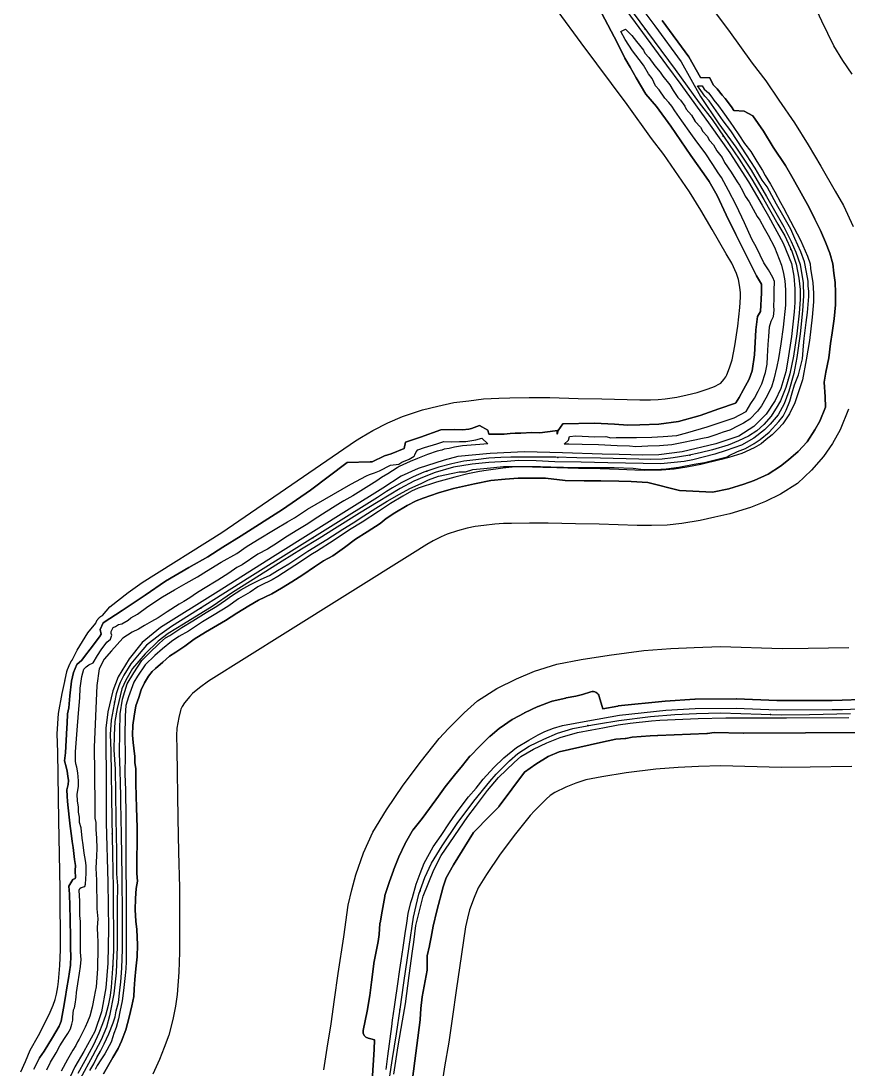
# Model space of a CAD drawing. Header units: inches. Extents: x 91426 to 118597, y 433843 to 446922.
# Drawn here: x 103388 to 104013, y 440383 to 441175 of the extents above; entities that cross this region are included whole.
import ezdxf

# ---------------------------------------------------------------- set-up
doc = ezdxf.new("R2010")
doc.units = ezdxf.units.IN
doc.header["$MEASUREMENT"] = 0
for name, color, linetype, true_color in [('As_waterkering_PWK', 7, 'Continuous', 0x8b0648), ('Beschermingszone_PWK', 7, 'Continuous', 0xde06d3), ('Kernzone_PWK', 7, 'Continuous', 0x33065f), ('Kruinlijnen_PWK', 7, 'Continuous', 0xda0676), ('Leggerbermen_PWK', 7, 'Continuous', 0xd60719), ('Referentiepunten_PWK', 7, 'Continuous', 0x7e0730)]:
    doc.layers.add(name, color=color, linetype=linetype, true_color=true_color)

msp = doc.modelspace()

# ---------------------------------------------------------------- linework, layer by layer
at = {"layer": 'As_waterkering_PWK'}
for points in [[(103850.1016, 441181.3598), (103881.8693, 441138.6001), (103900.1256, 441113.3323), (103909.9152, 441100.6323), (103918.9111, 441087.2708), (103930.2882, 441070.602), (103939.8132, 441055.5208), (103948.8091, 441040.1749), (103959.5247, 441021.654), (103964.6841, 441012.6582), (103969.9758, 441001.1488), (103973.4154, 440991.2269), (103975.3997, 440980.6435), (103976.3258, 440972.1768), (103976.3258, 440964.6362), (103975.532, 440954.3174), (103973.8122, 440938.707), (103971.2987, 440921.9059), (103968.6528, 440908.4121), (103965.6101, 440898.0934), (103961.5091, 440887.9069), (103958.3341, 440882.3506), (103956.4694, 440879.6158)], [(103956.4694, 440879.6158), (103954.3653, 440876.5298), (103948.8091, 440870.1798), (103943.6497, 440865.285), (103937.2997, 440861.3162), (103929.8913, 440857.7443), (103922.0861, 440854.5693), (103910.1798, 440850.8651), (103900.9194, 440848.7485), (103891.5266, 440846.6318), (103880.2818, 440844.912), (103872.212, 440843.986), (103863.613, 440843.7214), (103854.3526, 440843.8537), (103825.513, 440844.6474), (103807.6536, 440844.912), (103791.8095, 440845.3106)], [(103791.8095, 440845.3106), (103786.6191, 440845.4412), (103771.6702, 440845.4412), (103757.6472, 440845.3089), (103750.2389, 440845.1766), (103741.1107, 440844.6474), (103731.3211, 440843.4568), (103722.3253, 440842.3985), (103713.0648, 440840.2818), (103703.4075, 440837.9005), (103691.8981, 440834.0641), (103683.8283, 440830.6245), (103674.9648, 440826.1266), (103668.2179, 440822.1578), (103663.8015, 440819.3847)], [(103663.8015, 440819.3847), (103656.8408, 440815.014), (103560.5322, 440754.6889), (103501.3977, 440717.5149), (103492.4019, 440711.0326), (103482.3477, 440703.2274), (103476.9237, 440696.8773), (103470.4414, 440689.2044), (103465.1498, 440680.6054), (103462.6004, 440675.1425)], [(103462.6004, 440675.1425), (103461.4456, 440672.6679), (103459.5935, 440666.4502), (103457.8737, 440658.7773), (103455.6247, 440646.7387), (103454.9633, 440635.7585), (103455.3601, 440623.323), (103456.1539, 440571.5969), (103456.6831, 440545.9322), (103457.2122, 440519.6062), (103457.3445, 440472.2456), (103456.8154, 440458.8842), (103455.757, 440444.7289), (103454.831, 440438.5112), (103453.5081, 440430.9706), (103451.5237, 440423.4299), (103449.1424, 440416.9476), (103446.3643, 440409.9361), (103442.2632, 440401.2049), (103435.9132, 440389.034), (103430.4893, 440379.509)], [(103823.9805, 440643.918), (103839.2626, 440646.3795), (103863.3397, 440649.4222), (103881.7283, 440650.8774), (103898.1325, 440651.5389), (103916.2565, 440652.2003), (103962.2941, 440650.7451), (103983.3285, 440651.0097), (104014.4171, 440651.6711)], [(103665.9601, 440375.9748), (103668.2091, 440390.7915), (103671.2518, 440409.4446), (103674.03, 440428.2301), (103676.8081, 440447.9416), (103680.9091, 440475.5906), (103684.0841, 440497.6833), (103686.0685, 440506.4146), (103688.3175, 440515.0136), (103692.8154, 440527.5813), (103697.7102, 440538.5615), (103705.78, 440551.6584), (103717.1571, 440568.4595), (103729.7249, 440585.2606), (103741.7634, 440600.3419), (103746.6582, 440605.7658), (103756.8447, 440615.82), (103763.0624, 440621.5086), (103771.5291, 440626.9326), (103782.7739, 440632.3565), (103792.9604, 440636.7222), (103804.6021, 440640.294), (103819.5511, 440643.2045), (103823.9805, 440643.918)]]:
    msp.add_lwpolyline(points, dxfattribs=at)
at = {"layer": 'Beschermingszone_PWK'}
for points in [[(103887.2795, 441215.1591), (103922.2031, 441168.1517), (103940.1997, 441143.2434), (103950.4951, 441129.8872), (103960.2981, 441115.3268), (103972.0874, 441098.0542), (103982.5296, 441081.5207), (103992.016, 441065.3379), (104002.8505, 441046.6117), (104009.1743, 441035.5855), (104016.4206, 441019.8248)], [(104015.7264, 441135.046), (104008.5139, 441145.1825), (104001.9379, 441156.4004), (103992.8094, 441175.0989), (103985.6233, 441190.1365)], [(103387.5289, 440380.7317), (103390.9064, 440388.5612), (103394.5406, 440397.2141), (103400.79, 440408.1886), (103406.4133, 440418.9667), (103409.6329, 440425.8214), (103411.7695, 440431.2135), (103413.3232, 440435.4431), (103414.3991, 440439.5314), (103415.3435, 440444.9145), (103415.9776, 440449.1723), (103416.8744, 440461.1675), (103417.3423, 440472.9816), (103417.2134, 440519.1483), (103416.6914, 440545.118), (103416.1602, 440570.8777), (103415.3699, 440622.3781), (103414.9248, 440636.3243), (103415.8471, 440651.633), (103418.6855, 440666.8268), (103420.6844, 440675.7453), (103420.7773, 440676.5071), (103420.7803, 440676.5308), (103420.7863, 440676.5782), (103420.7894, 440676.6019), (103420.8134, 440676.7637), (103420.8667, 440677.0865), (103420.8959, 440677.2475), (103420.9022, 440677.2783), (103420.9148, 440677.3399), (103420.9213, 440677.3707), (103422.1514, 440683.1725), (103422.1805, 440683.3014), (103422.2421, 440683.5585), (103422.2746, 440683.6866), (103422.3196, 440683.8439), (103422.4145, 440684.157), (103422.4646, 440684.3128), (103422.5197, 440684.4668), (103422.635, 440684.7731), (103422.6951, 440684.9252), (103422.7069, 440684.9534), (103422.7305, 440685.0096), (103422.7425, 440685.0376), (103424.7269, 440689.6678), (103424.7809, 440689.7895), (103424.8923, 440690.0313), (103424.9496, 440690.1515), (103425.0243, 440690.297), (103425.1786, 440690.5856), (103425.258, 440690.7286), (103425.3422, 440690.8689), (103425.5149, 440691.1468), (103425.6036, 440691.2843), (103425.6967, 440691.4188), (103425.8873, 440691.6848), (103425.9848, 440691.8162), (103426.0865, 440691.9444), (103426.294, 440692.1973), (103426.3999, 440692.3221), (103426.5098, 440692.4433), (103426.5559, 440692.4925), (103429.8764, 440699.6079), (103437.9485, 440712.7251), (103444.0632, 440719.963), (103444.3435, 440720.6436), (103444.3455, 440720.6485), (103444.3495, 440720.6582), (103444.3515, 440720.663), (103444.4166, 440720.8132), (103444.5516, 440721.1112), (103444.6216, 440721.2591), (103444.6963, 440721.4046), (103444.8506, 440721.6932), (103444.93, 440721.8362), (103445.0142, 440721.9765), (103445.1869, 440722.2544), (103445.2756, 440722.3919), (103445.3687, 440722.5264), (103445.5593, 440722.7924), (103445.6568, 440722.9238), (103445.7585, 440723.052), (103445.966, 440723.3049), (103446.0719, 440723.4297), (103446.1818, 440723.5509), (103446.4054, 440723.7897), (103446.5192, 440723.9073), (103446.6368, 440724.0211), (103446.8756, 440724.2447), (103446.9968, 440724.3546), (103447.1216, 440724.4605), (103447.3745, 440724.668), (103447.5027, 440724.7697), (103447.6341, 440724.8672), (103447.9001, 440725.0578), (103448.0346, 440725.1509), (103448.0514, 440725.1621), (103448.085, 440725.1844), (103448.1019, 440725.1955), (103449.0229, 440725.8002), (103454.5887, 440732.3162), (103468.4374, 440743.0672), (103479.0388, 440750.7064), (103539.2713, 440788.5707), (103640.4394, 440857.8511), (103644.8402, 440860.6144), (103653.354, 440865.6225), (103664.803, 440871.4325), (103675.9345, 440876.177), (103690.8858, 440881.1608), (103702.6639, 440884.065), (103714.6606, 440886.8071), (103725.9757, 440888.1383), (103737.0881, 440889.4898), (103748.5343, 440890.1533), (103757.0332, 440890.3051), (103771.4579, 440890.4412), (103787.1851, 440890.4412), (103808.5527, 440889.9036), (103826.4653, 440889.6383), (103855.2931, 440888.8448), (103863.2423, 440888.7313), (103868.9492, 440888.9069), (103874.313, 440889.5224), (103883.1684, 440890.8767), (103890.9594, 440892.6325), (103898.4649, 440894.348), (103906.8969, 440896.9713), (103911.6235, 440898.894), (103915.538, 440900.7813), (103915.9615, 440901.046), (103916.3202, 440901.3863), (103918.7131, 440904.1211), (103920.1485, 440906.2263), (103920.9131, 440907.5643), (103923.0589, 440912.8942), (103924.8972, 440919.1284), (103926.9442, 440929.5682), (103929.1784, 440944.5022), (103930.7214, 440958.5082), (103931.3258, 440966.3644), (103931.3258, 440969.7232), (103930.8535, 440974.0411), (103929.8024, 440979.6471), (103928.1754, 440984.3404), (103924.6428, 440992.0236), (103920.5315, 440999.1921), (103909.9228, 441017.5282), (103901.3685, 441032.1208), (103892.6689, 441045.8951), (103881.6627, 441062.0204), (103873.3934, 441074.3029), (103864.0589, 441086.4124), (103845.5689, 441112.0037), (103810.8939, 441158.6765), (103793.4385, 441182.3945)], [(103826.1579, 441181.3494), (103838.3453, 441158.3908), (103843.9896, 441147.0291), (103848.0274, 441140.1648), (103852.5239, 441132.23), (103859.7301, 441119.9434), (103867.7044, 441110.4823), (103878.6665, 441095.6051), (103893.727, 441073.5428), (103903.6551, 441059.6435), (103907.6072, 441053.9066), (103913.6262, 441043.2774), (103920.5708, 441028.6019), (103927.732, 441013.8815), (103937.0187, 440995.0429), (103943.4693, 440982.545), (103947.2856, 440976.2592), (103947.0698, 440969.5698), (103946.467, 440955.5839), (103944.0401, 440951.7521), (103942.9798, 440941.6031), (103941.9271, 440922.787), (103940.1751, 440910.7731), (103937.9536, 440904.3423), (103933.6748, 440896.5397), (103930.283, 440890.5388), (103927.8548, 440886.4921), (103927.5263, 440886.1636), (103914.9779, 440881.8996), (103900.8163, 440876.9168), (103884.3911, 440872.2972), (103869.5042, 440870.3886), (103855.1023, 440869.8696), (103846.2244, 440869.7409), (103836.0754, 440870.3915), (103821.0523, 440871.1963), (103796.9247, 440870.7468), (103793.4935, 440865.4855), (103792.6816, 440862.7542), (103792.6816, 440865.5097), (103791.1457, 440865.339), (103779.6914, 440863.9233), (103773.5659, 440864.0333), (103765.3755, 440863.6305), (103761.0435, 440863.4992), (103757.1135, 440863.3588), (103752.8131, 440862.8375), (103741.0898, 440862.726), (103740.2292, 440865.8812), (103734.1325, 440869.4676), (103728.1103, 440867.1109), (103725.9292, 440866.5161), (103721.0928, 440866.1706), (103715.1506, 440866.2998), (103704.8238, 440866.1543), (103689.5414, 440860.5971), (103678.2274, 440856.8257), (103677.1163, 440852.1039), (103667.2866, 440848.0256), (103662.2223, 440846.52), (103652.9796, 440841.8987), (103651.4434, 440841.8219), (103634.1618, 440841.3863), (103606.2363, 440820.373), (103585.2356, 440805.8038), (103553.9927, 440786.0298), (103540.0747, 440777.4138), (103528.7982, 440770.071), (103514.3339, 440762.0499), (103496.8196, 440751.6216), (103481.3679, 440741.2316), (103463.9283, 440729.6052), (103449.555, 440720.1681), (103447.4472, 440715.0491), (103448.1823, 440711.6669), (103446.777, 440709.7346), (103439.7985, 440700.2544), (103435.5623, 440694.6944), (103433.549, 440691.9484), (103429.7913, 440688.7918), (103427.1446, 440682.6163), (103425.7671, 440676.1193), (103424.4025, 440664.9297), (103423.759, 440655.9206), (103422.7482, 440651.4393), (103422.4702, 440644.0717), (103422.2092, 440640.8088), (103421.1542, 440621.8213), (103420.539, 440615.976), (103421.7917, 440611.435), (103422.4058, 440608.119), (103423.0483, 440604.2638), (103423.4988, 440600.9975), (103423.3013, 440597.9365), (103422.1739, 440593.9903), (103422.3361, 440589.2858), (103422.6135, 440585.124), (103423.9506, 440573.2244), (103424.7493, 440566.4352), (103425.6765, 440559.2827), (103426.2108, 440554.8746), (103426.8763, 440550.3496), (103428.069, 440541.3372), (103428.7756, 440536.7447), (103428.4046, 440532.9104), (103428.6639, 440527.336), (103428.6066, 440526.9354), (103426.8296, 440526.2084), (103423.6563, 440521.0158), (103424.189, 440515.1569), (103424.4489, 440506.0555), (103424.7122, 440496.3147), (103424.8439, 440481.6979), (103424.8439, 440473.7325), (103425.2345, 440468.3946), (103424.9894, 440461.2862), (103423.4528, 440451.2982), (103422.2652, 440444.3046), (103420.9482, 440436.1393), (103419.6259, 440428.9992), (103418.6927, 440423.2663), (103417.9853, 440419.0222), (103416.4884, 440415.173), (103411.2839, 440406.795), (103405.1227, 440396.4389), (103401.589, 440391.2743), (103397.2539, 440382.7441)], [(103449.9853, 440379.2907), (103453.9883, 440386.3628), (103457.0176, 440391.4995), (103461.0162, 440398.3934), (103463.3779, 440403.9209), (103466.6703, 440412.5318), (103469.3279, 440422.023), (103471.3128, 440430.5829), (103472.8902, 440437.6817), (103473.0199, 440443.5147), (103473.6164, 440450.5536), (103474.3441, 440458.6793), (103475.3335, 440467.8315), (103475.7174, 440476.6624), (103475.0826, 440488.4705), (103474.2322, 440494.6667), (103473.8809, 440503.3293), (103473.9995, 440511.8659), (103474.4615, 440519.258), (103475.5103, 440524.8953), (103474.9813, 440530.5828), (103475.3542, 440565.513), (103474.8484, 440580.315), (103474.4528, 440598.3827), (103474.3167, 440610.0816), (103473.6494, 440614.4854), (103473.52, 440619.2746), (103472.8406, 440625.5254), (103472.4426, 440629.7709), (103471.8166, 440635.2789), (103472.059, 440642.7918), (103473.1981, 440649.7524), (103474.4549, 440657.545), (103476.5895, 440663.8232), (103478.3541, 440669.4952), (103480.8977, 440674.8245), (103483.8021, 440679.9073), (103486.5911, 440683.4771), (103489.2536, 440685.7923), (103494.71, 440690.4503), (103499.7346, 440694.9725), (103504.4741, 440697.9659), (103511.2485, 440702.5724), (103518.4063, 440707.9082), (103527.0434, 440713.0646), (103542.0686, 440721.9734), (103550.7056, 440727.5543), (103559.6252, 440733.0634), (103566.9167, 440737.4128), (103577.0837, 440742.1662), (103584.3338, 440746.4068), (103592.2079, 440751.2112), (103600.5022, 440756.4287), (103609.4387, 440762.4308), (103616.2791, 440767.0771), (103623.1936, 440770.9332), (103631.9564, 440777.0947), (103640.3127, 440783.4924), (103649.2395, 440789.0555), (103659.0808, 440795.2062), (103663.6349, 440799.0907), (103670.0109, 440803.3413), (103679.3304, 440808.7777), (103686.14, 440812.4348), (103691.4382, 440814.5294), (103703.0009, 440818.4269), (103714.3852, 440821.7905), (103730.3248, 440825.3181), (103742.6974, 440827.8957), (103753.3271, 440828.7921), (103763.3345, 440829.442), (103773.888, 440829.5723), (103783.87, 440829.5723), (103798.9044, 440827.726), (103813.2329, 440827.4556), (103825.8235, 440827.4556), (103839.3731, 440827.324), (103848.7562, 440827.0369), (103861.3729, 440826.2663), (103885.1032, 440820.2183), (103910.1097, 440818.8869), (103922.4974, 440821.6061), (103933.8868, 440825.1105), (103941.5717, 440827.7768), (103952.1514, 440832.6597), (103961.5606, 440838.6023), (103967.6774, 440843.3966), (103974.7505, 440849.6838), (103981.5685, 440857.0262), (103987.5563, 440866.0079), (103991.2811, 440872.5707), (103995.597, 440883.1808), (103995.3346, 440891.02), (103994.5417, 440902.2059), (103995.7993, 440909.7514), (103997.9661, 440920.585), (103999.3174, 440931.2614), (104000.6387, 440939.3209), (104002.018, 440950.0793), (104003.0221, 440960.6944), (104003.0221, 440969.8922), (104002.7264, 440977.5795), (104001.8613, 440984.5009), (104000.9604, 440991.558), (103998.8254, 440999.7697), (103995.533, 441008.0005), (103991.6461, 441016.8851), (103987.5678, 441025.3134), (103983.2918, 441034.1413), (103977.1302, 441045.0953), (103971.0136, 441055.8658), (103965.1965, 441065.9765), (103955.8573, 441079.7185), (103948.5722, 441091.772), (103940.5555, 441103.5001), (103934.0632, 441107.1021), (103926.2299, 441107.4669), (103924.5883, 441110.1533), (103919.7804, 441116.6579), (103917.4362, 441119.14), (103913.5541, 441123.8254), (103910.5797, 441126.7997), (103908.0557, 441132.2683), (103901.0211, 441132.4144), (103892.3507, 441148.1), (103872.0991, 441175.594)], [(104012.8893, 440881.648), (104006.6157, 440866.0653), (104000.7625, 440855.8221), (103993.9788, 440845.8728), (103984.9078, 440835.5058), (103974.4143, 440825.5505), (103961.4793, 440817.4661), (103950.1888, 440812.0225), (103938.963, 440807.456), (103923.1963, 440802.5509), (103911.986, 440799.9885), (103900.8135, 440797.4708), (103886.9139, 440795.3449), (103875.8374, 440794.0739), (103864.025, 440793.7104), (103853.3076, 440793.8635), (103824.4548, 440794.6576), (103806.6545, 440794.9213), (103785.9903, 440795.4412), (103771.906, 440795.4412), (103758.3294, 440795.3131), (103752.1328, 440795.2024), (103745.5803, 440794.8226), (103737.2605, 440793.8107), (103730.8415, 440793.0555), (103724.6214, 440791.6338), (103717.3206, 440789.8336), (103709.6355, 440787.2719), (103704.9675, 440785.2823), (103698.9767, 440782.2421), (103694.193, 440779.4282), (103683.4059, 440772.6549), (103587.1084, 440712.3367), (103529.3464, 440676.0255), (103522.3574, 440670.9893), (103517.0465, 440666.8663), (103515.0305, 440664.5062), (103511.0575, 440659.8035), (103509.2415, 440656.8524), (103508.313, 440654.8627), (103508.0055, 440653.8305), (103506.859, 440648.7153), (103505.3468, 440640.6208), (103505.0113, 440635.0511), (103505.3479, 440624.5042), (103506.146, 440572.4958), (103506.6727, 440546.95), (103507.2108, 440520.1784), (103507.3473, 440471.3257), (103506.7415, 440456.03), (103505.4813, 440439.1747), (103504.1904, 440430.5071), (103502.3943, 440420.2695), (103499.2743, 440408.4135), (103495.8586, 440399.1152), (103492.2785, 440390.0796), (103487.0756, 440379.0026)], [(103616.3278, 440382.1701), (103618.8168, 440398.5682), (103621.8442, 440417.1273), (103624.543, 440435.3766), (103627.3226, 440455.0987), (103631.4337, 440482.8149), (103634.8799, 440506.795), (103637.491, 440518.2839), (103640.5008, 440529.7919), (103646.3771, 440546.211), (103653.3969, 440561.9581), (103663.7761, 440578.803), (103676.4153, 440597.4679), (103690.1578, 440615.8394), (103703.6303, 440632.7171), (103710.5065, 440640.3366), (103722.3953, 440652.071), (103732.4778, 440661.2954), (103747.0938, 440670.6588), (103762.0543, 440677.8751), (103775.7299, 440683.736), (103792.4578, 440688.8685), (103810.7956, 440692.4386), (103832.1505, 440695.8784), (103858.2303, 440699.1742), (103878.7477, 440700.7978), (103896.2134, 440701.5021), (103916.1344, 440702.2291), (103962.7697, 440700.755), (103982.4822, 440701.003), (104013.128, 440701.655)], [(103683.5251, 440375.5894), (103689.1746, 440419.9844), (103689.2039, 440420.2886), (103689.2049, 440420.3037), (103689.7253, 440428.6303), (103690.7891, 440437.5628), (103694.4644, 440457.5146), (103694.5043, 440457.7678), (103694.5364, 440458.0934), (103694.5471, 440458.4204), (103694.5471, 440468.4374), (103696.2725, 440475.9551), (103696.3031, 440476.0981), (103696.3231, 440476.2043), (103697.4682, 440482.6912), (103699.0234, 440490.9853), (103701.8955, 440502.474), (103706.4722, 440520.5191), (103708.898, 440527.5538), (103714.4858, 440537.3611), (103729.4857, 440561.6714), (103742.1807, 440574.4946), (103742.2343, 440574.5496), (103748.5844, 440581.1642), (103748.7367, 440581.3302), (103748.9443, 440581.5831), (103748.9823, 440581.6334), (103768.1024, 440607.2129), (103776.5808, 440613.324), (103785.8449, 440619.208), (103794.348, 440622.5662), (103825.5382, 440629.6529), (103836.9812, 440632.1857), (103844.0235, 440632.6887), (103844.3198, 440632.7188), (103844.5505, 440632.7546), (103849.4812, 440633.6396), (103863.1195, 440634.7976), (103868.6544, 440634.9264), (103868.7514, 440634.9296), (103905.9255, 440636.5171), (103906.0392, 440636.5232), (103906.3323, 440636.5511), (103911.2711, 440637.1684), (103933.4053, 440636.7778), (103933.4935, 440636.777), (103933.5217, 440636.7771), (104027.3166, 440637.3063)], [(104015.4483, 440611.684), (103984.0055, 440611.015), (103961.9136, 440610.7371), (103916.3542, 440612.1772), (103899.6677, 440611.5683), (103884.1128, 440610.941), (103867.4273, 440609.6206), (103844.9522, 440606.7803), (103826.5555, 440603.8171), (103814.3175, 440601.4345), (103806.7448, 440599.111), (103799.3496, 440595.9417), (103791.0774, 440591.9515), (103787.5301, 440589.6791), (103784.4043, 440586.8193), (103775.5796, 440578.1092), (103772.2699, 440574.4417), (103761.3785, 440560.7976), (103749.7506, 440545.2528), (103739.3831, 440529.9428), (103733.1609, 440519.8443), (103729.966, 440512.6775), (103726.5708, 440503.1909), (103724.9305, 440496.9191), (103723.4475, 440490.394), (103720.4895, 440469.8111), (103716.3964, 440442.2159), (103713.6195, 440422.5129), (103710.7779, 440403.2985), (103707.7229, 440384.5701), (103705.666, 440371.0185)]]:
    msp.add_lwpolyline(points, dxfattribs=at)
msp.add_lwpolyline([(104049.5815, 440663.3154), (104008.2412, 440661.7306), (104000.5609, 440661.6004), (103958.8155, 440661.4895), (103928.2321, 440662.8078, 0.01291394), (103927.9739, 440662.8122), (103897.0413, 440662.5466, 0.01420258), (103896.7575, 440662.5361), (103874.3379, 440661.0682), (103838.9347, 440657.3415, 0.01823246), (103838.5738, 440657.2902), (103827.2001, 440655.2464), (103824.5642, 440664.5819, 0.41923877), (103818.3115, 440668.0112), (103811.8603, 440666.0699), (103806.8735, 440664.6783), (103799.4846, 440663.426, 0.01599743), (103799.1711, 440663.3625), (103788.8772, 440660.932, 0.03334465), (103788.2405, 440660.7361), (103778.4815, 440657.0047, 0.01766962), (103778.1562, 440656.8669), (103767.9996, 440652.1364, 0.01674412), (103767.701, 440651.985), (103759.2053, 440647.3124, 0.02306505), (103758.812, 440647.0718), (103749.5895, 440640.8288, 0.02396566), (103749.2061, 440640.5416), (103741.7397, 440634.3676, 0.02362486), (103741.3904, 440634.0498), (103734.0662, 440626.7254), (103727.1309, 440619.6515, 0.02460126), (103726.8043, 440619.2839), (103721.2126, 440612.3283), (103715.0691, 440604.9828), (103708.1925, 440596.1808), (103703.011, 440589.0902), (103696.332, 440579.7921), (103690.6777, 440572.3386), (103683.6518, 440563.3841, 0.03481609), (103683.2616, 440562.8084), (103678.0254, 440553.7905, 0.02408108), (103677.804, 440553.3631), (103673.183, 440543.281), (103669.0374, 440533.3315, 0.01452874), (103668.9335, 440533.0602), (103666.0124, 440524.7142), (103662.6318, 440514.0087, 0.0301418), (103662.4853, 440513.4245), (103660.3939, 440502.2701), (103658.8612, 440493.3525, 0.0224425), (103658.8051, 440492.9074), (103658.1405, 440484.6664), (103657.4437, 440479.3249), (103654.1654, 440462.8021, 0.01758158), (103654.1092, 440462.4551), (103652.3545, 440448.5522), (103651.0669, 440438.3803), (103649.0805, 440426.7271), (103646.2089, 440411.9913, 0.39892628), (103649.9041, 440406.1841), (103651.9651, 440405.669), (103654.7998, 440404.8908), (103654.4581, 440397.5461), (103653.0052, 440373.903, 0.04300722)], format="xyb", dxfattribs=at)
at = {"layer": 'Kernzone_PWK'}
for points in [[(103397.2539, 440382.7441), (103401.589, 440391.2743), (103405.1227, 440396.4389), (103411.2839, 440406.795), (103416.4884, 440415.173), (103417.9853, 440419.0222), (103418.6927, 440423.2663), (103419.6259, 440428.9992), (103420.9482, 440436.1393), (103422.2652, 440444.3046), (103423.4528, 440451.2982), (103424.9894, 440461.2862), (103425.2345, 440468.3946), (103424.8439, 440473.7325), (103424.8439, 440481.6979), (103424.7122, 440496.3147), (103424.4489, 440506.0555), (103424.189, 440515.1569), (103423.6563, 440521.0158), (103426.8296, 440526.2084), (103428.6066, 440526.9354), (103428.6639, 440527.336), (103428.4046, 440532.9104), (103428.7756, 440536.7447), (103428.069, 440541.3372), (103426.8763, 440550.3496), (103426.2108, 440554.8746), (103425.6765, 440559.2827), (103424.7493, 440566.4352), (103423.9506, 440573.2244), (103422.6135, 440585.124), (103422.3361, 440589.2858), (103422.1739, 440593.9903), (103423.3013, 440597.9365), (103423.4988, 440600.9975), (103423.0483, 440604.2638), (103422.4058, 440608.119), (103421.7917, 440611.435), (103420.539, 440615.976), (103421.1542, 440621.8213), (103422.2092, 440640.8088), (103422.4702, 440644.0717), (103422.7482, 440651.4393), (103423.759, 440655.9206), (103424.4025, 440664.9297), (103425.7671, 440676.1193), (103427.1446, 440682.6163), (103429.7913, 440688.7918), (103433.549, 440691.9484), (103435.5623, 440694.6944), (103439.7985, 440700.2544), (103446.777, 440709.7346), (103448.1823, 440711.6669), (103447.4472, 440715.0491), (103449.555, 440720.1681), (103463.9283, 440729.6052), (103481.3679, 440741.2316), (103496.8196, 440751.6216), (103514.3339, 440762.0499), (103528.7982, 440770.071), (103540.0747, 440777.4138), (103553.9927, 440786.0298), (103585.2356, 440805.8038), (103606.2363, 440820.373), (103634.1618, 440841.3863), (103651.4434, 440841.8219), (103652.9796, 440841.8987), (103662.2223, 440846.52), (103667.2866, 440848.0256), (103677.1163, 440852.1039), (103678.2274, 440856.8257), (103689.5414, 440860.5971), (103704.8238, 440866.1543), (103715.1506, 440866.2998), (103721.0928, 440866.1706), (103725.9292, 440866.5161), (103728.1103, 440867.1109), (103734.1325, 440869.4676), (103740.2292, 440865.8812), (103741.0898, 440862.726), (103752.8131, 440862.8375), (103757.1135, 440863.3588), (103761.0435, 440863.4992), (103765.3755, 440863.6305), (103773.5659, 440864.0333), (103779.6914, 440863.9233), (103791.1457, 440865.339), (103792.6816, 440865.5097), (103792.6816, 440862.7542), (103793.4935, 440865.4855), (103796.9247, 440870.7468), (103821.0523, 440871.1963), (103836.0754, 440870.3915), (103846.2244, 440869.7409), (103855.1023, 440869.8696), (103869.5042, 440870.3886), (103884.3911, 440872.2972), (103900.8163, 440876.9168), (103914.9779, 440881.8996), (103927.5263, 440886.1636), (103927.8548, 440886.4921), (103930.283, 440890.5388), (103933.6748, 440896.5397), (103937.9536, 440904.3423), (103940.1751, 440910.7731), (103941.9271, 440922.787), (103942.9798, 440941.6031), (103944.0401, 440951.7521), (103946.467, 440955.5839), (103947.0698, 440969.5698), (103947.2856, 440976.2592), (103943.4693, 440982.545), (103937.0187, 440995.0429), (103927.732, 441013.8815), (103920.5708, 441028.6019), (103913.6262, 441043.2774), (103907.6072, 441053.9066), (103903.6551, 441059.6435), (103893.727, 441073.5428), (103878.6665, 441095.6051), (103867.7044, 441110.4823), (103859.7301, 441119.9434), (103852.5239, 441132.23), (103848.0274, 441140.1648), (103843.9896, 441147.0291), (103838.3453, 441158.3908), (103826.1579, 441181.3494)], [(103872.0991, 441175.594), (103892.3507, 441148.1), (103901.0211, 441132.4144), (103908.0557, 441132.2683), (103910.5797, 441126.7997), (103913.5541, 441123.8254), (103917.4362, 441119.14), (103919.7804, 441116.6579), (103924.5883, 441110.1533), (103926.2299, 441107.4669), (103934.0632, 441107.1021), (103940.5555, 441103.5001), (103948.5722, 441091.772), (103955.8573, 441079.7185), (103965.1965, 441065.9765), (103971.0136, 441055.8658), (103977.1302, 441045.0953), (103983.2918, 441034.1413), (103987.5678, 441025.3134), (103991.6461, 441016.8851), (103995.533, 441008.0005), (103998.8254, 440999.7697), (104000.9604, 440991.558), (104001.8613, 440984.5009), (104002.7264, 440977.5795), (104003.0221, 440969.8922), (104003.0221, 440960.6944), (104002.018, 440950.0793), (104000.6387, 440939.3209), (103999.3174, 440931.2614), (103997.9661, 440920.585), (103995.7993, 440909.7514), (103994.5417, 440902.2059), (103995.3346, 440891.02), (103995.597, 440883.1808), (103991.2811, 440872.5707), (103987.5563, 440866.0079), (103981.5685, 440857.0262), (103974.7505, 440849.6838), (103967.6774, 440843.3966), (103961.5606, 440838.6023), (103952.1514, 440832.6597), (103941.5717, 440827.7768), (103933.8868, 440825.1105), (103922.4974, 440821.6061), (103910.1097, 440818.8869), (103885.1032, 440820.2183), (103861.3729, 440826.2663), (103848.7562, 440827.0369), (103839.3731, 440827.324), (103825.8235, 440827.4556), (103813.2329, 440827.4556), (103798.9044, 440827.726), (103783.87, 440829.5723), (103773.888, 440829.5723), (103763.3345, 440829.442), (103753.3271, 440828.7921), (103742.6974, 440827.8957), (103730.3248, 440825.3181), (103714.3852, 440821.7905), (103703.0009, 440818.4269), (103691.4382, 440814.5294), (103686.14, 440812.4348), (103679.3304, 440808.7777), (103670.0109, 440803.3413), (103663.6349, 440799.0907), (103659.0808, 440795.2062), (103649.2395, 440789.0555), (103640.3127, 440783.4924), (103631.9564, 440777.0947), (103623.1936, 440770.9332), (103616.2791, 440767.0771), (103609.4387, 440762.4308), (103600.5022, 440756.4287), (103592.2079, 440751.2112), (103584.3338, 440746.4068), (103577.0837, 440742.1662), (103566.9167, 440737.4128), (103559.6252, 440733.0634), (103550.7056, 440727.5543), (103542.0686, 440721.9734), (103527.0434, 440713.0646), (103518.4063, 440707.9082), (103511.2485, 440702.5724), (103504.4741, 440697.9659), (103499.7346, 440694.9725), (103494.71, 440690.4503), (103489.2536, 440685.7923), (103486.5911, 440683.4771), (103483.8021, 440679.9073), (103480.8977, 440674.8245), (103478.3541, 440669.4952), (103476.5895, 440663.8232), (103474.4549, 440657.545), (103473.1981, 440649.7524), (103472.059, 440642.7918), (103471.8166, 440635.2789), (103472.4426, 440629.7709), (103472.8406, 440625.5254), (103473.52, 440619.2746), (103473.6494, 440614.4854), (103474.3167, 440610.0816), (103474.4528, 440598.3827), (103474.8484, 440580.315), (103475.3542, 440565.513), (103474.9813, 440530.5828), (103475.5103, 440524.8953), (103474.4615, 440519.258), (103473.9995, 440511.8659), (103473.8809, 440503.3293), (103474.2322, 440494.6667), (103475.0826, 440488.4705), (103475.7174, 440476.6624), (103475.3335, 440467.8315), (103474.3441, 440458.6793), (103473.6164, 440450.5536), (103473.0199, 440443.5147), (103472.8902, 440437.6817), (103471.3128, 440430.5829), (103469.3279, 440422.023), (103466.6703, 440412.5318), (103463.3779, 440403.9209), (103461.0162, 440398.3934), (103457.0176, 440391.4995), (103453.9883, 440386.3628), (103449.9853, 440379.2907)], [(104027.3166, 440637.3063), (103933.5217, 440636.7771), (103933.4935, 440636.777), (103933.4053, 440636.7778), (103911.2711, 440637.1684), (103906.3323, 440636.5511), (103906.0392, 440636.5232), (103905.9255, 440636.5171), (103868.7514, 440634.9296), (103868.6544, 440634.9264), (103863.1195, 440634.7976), (103849.4812, 440633.6396), (103844.5505, 440632.7546), (103844.3198, 440632.7188), (103844.0235, 440632.6887), (103836.9812, 440632.1857), (103825.5382, 440629.6529), (103794.348, 440622.5662), (103785.8449, 440619.208), (103776.5808, 440613.324), (103768.1024, 440607.2129), (103748.9823, 440581.6334), (103748.9443, 440581.5831), (103748.7367, 440581.3302), (103748.5844, 440581.1642), (103742.2343, 440574.5496), (103742.1807, 440574.4946), (103729.4857, 440561.6714), (103714.4858, 440537.3611), (103708.898, 440527.5538), (103706.4722, 440520.5191), (103701.8955, 440502.474), (103699.0234, 440490.9853), (103697.4682, 440482.6912), (103696.3231, 440476.2043), (103696.3031, 440476.0981), (103696.2725, 440475.9551), (103694.5471, 440468.4374), (103694.5471, 440458.4204), (103694.5364, 440458.0934), (103694.5043, 440457.7678), (103694.4644, 440457.5146), (103690.7891, 440437.5628), (103689.7253, 440428.6303), (103689.2049, 440420.3037), (103689.2039, 440420.2886), (103689.1746, 440419.9844), (103683.5251, 440375.5894)]]:
    msp.add_lwpolyline(points, dxfattribs=at)
msp.add_lwpolyline([(103653.0052, 440373.903), (103654.4581, 440397.5461), (103654.7998, 440404.8908), (103651.9651, 440405.669), (103649.9041, 440406.1841, -0.39892628), (103646.2089, 440411.9913), (103649.0805, 440426.7271), (103651.0669, 440438.3803), (103652.3545, 440448.5522), (103654.1092, 440462.4551, -0.01758158), (103654.1654, 440462.8021), (103657.4437, 440479.3249), (103658.1405, 440484.6664), (103658.8051, 440492.9074, -0.0224425), (103658.8612, 440493.3525), (103660.3939, 440502.2701), (103662.4853, 440513.4245, -0.0301418), (103662.6318, 440514.0087), (103666.0124, 440524.7142), (103668.9335, 440533.0602, -0.01452875), (103669.0374, 440533.3315), (103673.183, 440543.281), (103677.804, 440553.3631, -0.02408108), (103678.0254, 440553.7905), (103683.2616, 440562.8084, -0.03481609), (103683.6518, 440563.3841), (103690.6777, 440572.3386), (103696.332, 440579.7921), (103703.011, 440589.0902), (103708.1925, 440596.1808), (103715.0691, 440604.9828), (103721.2126, 440612.3283), (103726.8043, 440619.2839, -0.02460128), (103727.1309, 440619.6515), (103734.0662, 440626.7254), (103741.3904, 440634.0498, -0.02362487), (103741.7397, 440634.3676), (103749.2061, 440640.5416, -0.02396566), (103749.5895, 440640.8288), (103758.812, 440647.0718, -0.02306505), (103759.2053, 440647.3124), (103767.701, 440651.985, -0.01674414), (103767.9996, 440652.1364), (103778.1562, 440656.8669, -0.01766962), (103778.4815, 440657.0047), (103788.2405, 440660.7361, -0.03334465), (103788.8772, 440660.932), (103799.1711, 440663.3625, -0.01599741), (103799.4846, 440663.426), (103806.8735, 440664.6783), (103811.8603, 440666.0699), (103818.3115, 440668.0112, -0.41923877), (103824.5642, 440664.5819), (103827.2001, 440655.2464), (103838.5738, 440657.2902, -0.01823247), (103838.9347, 440657.3415), (103874.3379, 440661.0682), (103896.7575, 440662.5361, -0.0142026), (103897.0413, 440662.5466), (103927.9739, 440662.8122, -0.01291398), (103928.2321, 440662.8078), (103958.8155, 440661.4895), (104000.5609, 440661.6004), (104008.2412, 440661.7306), (104049.5815, 440663.3154)], format="xyb", dxfattribs=at)
at = {"layer": 'Kruinlijnen_PWK'}
for points in [[(103836.3385, 441195.0726), (103875.3646, 441141.8913), (103886.0802, 441127.2069), (103908.4376, 441096.5151), (103923.122, 441075.613), (103937.2772, 441053.6525), (103947.7283, 441036.0577), (103952.3585, 441027.591), (103963.6033, 441007.2181), (103969.821, 440991.8722), (103971.6731, 440982.2149), (103972.4669, 440972.6899), (103972.4669, 440962.3711), (103971.9377, 440955.2273), (103969.821, 440936.7065), (103967.1752, 440918.8471), (103965.4554, 440909.9835), (103961.7512, 440897.2835), (103957.418, 440888.2388), (103950.771, 440877.8366), (103941.3782, 440868.5761), (103930.0011, 440861.4324), (103912.6709, 440855.4792), (103887.1386, 440849.3938), (103869.5437, 440847.2771), (103857.2406, 440846.8803), (103839.6458, 440847.4094), (103826.6811, 440847.8063), (103796.6509, 440848.7323), (103767.9435, 440849.5261), (103742.1466, 440848.2032), (103717.6726, 440845.8219), (103707.3538, 440843.1761), (103687.7746, 440836.8261), (103674.9423, 440831.0052), (103660.9194, 440822.0094), (103635.6516, 440806.002), (103579.6921, 440771.077), (103534.5806, 440742.6342), (103492.9086, 440716.705), (103479.1502, 440705.3279), (103469.3606, 440692.8924), (103460.894, 440679.2664), (103457.0575, 440668.683), (103453.0887, 440652.808), (103451.7658, 440640.6371), (103452.0304, 440592.4829), (103452.0304, 440569.0672), (103453.0887, 440524.0879), (103453.7502, 440488.766), (103453.0887, 440462.8368), (103451.7658, 440444.1836), (103448.4585, 440426.1919), (103443.2991, 440411.3752), (103435.097, 440396.0294), (103428.3501, 440384.52), (103421.471, 440369.8355)], [(103855.8852, 441185.7225), (103866.4686, 441171.435), (103886.4447, 441144.3151), (103900.9968, 441117.989), (103915.0197, 441097.4838), (103927.852, 441079.7567), (103939.2291, 441062.4264), (103950.8708, 441042.4503), (103964.1, 441019.4315), (103969.6563, 441008.4513), (103973.2282, 441000.5138), (103976.4032, 440990.9888), (103978.6521, 440977.0981), (103978.7844, 440967.4408), (103978.123, 440956.0637), (103976.4032, 440938.6012), (103973.8896, 440920.874), (103971.5084, 440908.7032), (103967.8042, 440895.3417), (103964.3646, 440885.8167), (103959.8667, 440877.35), (103953.7813, 440870.3385), (103949.4156, 440865.9729), (103941.4781, 440859.7552), (103931.9531, 440854.4635), (103920.4437, 440850.3624), (103911.977, 440847.7166), (103895.1759, 440843.351), (103888.6936, 440842.1603), (103870.9665, 440840.4405), (103831.0143, 440841.102), (103810.7737, 440841.7635), (103790.9299, 440841.8958), (103776.9069, 440842.5572), (103763.4132, 440842.8218), (103754.9465, 440842.1603), (103741.0558, 440841.3666), (103728.6204, 440840.0437), (103714.4652, 440837.7947), (103700.5745, 440833.9582), (103692.2401, 440830.6509), (103684.3026, 440827.2114), (103673.9838, 440821.7874), (103657.4473, 440811.7332), (103643.4244, 440803.1342), (103624.3743, 440791.3602), (103612.9972, 440783.9519), (103599.5035, 440775.8821), (103584.8191, 440766.7539), (103567.8857, 440755.906), (103547.3804, 440743.206), (103531.9023, 440732.4903), (103510.471, 440719.1288), (103498.8293, 440712.1174), (103491.1564, 440706.4288), (103481.3668, 440696.7715), (103471.7095, 440685.659), (103466.6824, 440676.9277), (103463.6397, 440670.1808), (103460.2001, 440655.4964), (103458.4803, 440645.5745), (103458.0834, 440635.2558), (103457.8188, 440624.1432), (103458.7448, 440609.5911), (103459.0094, 440591.3348), (103459.274, 440571.7556), (103459.6709, 440547.6785), (103459.8032, 440530.4806), (103460.5969, 440521.3524), (103460.2001, 440507.7263), (103460.2001, 440475.5794), (103459.5386, 440455.7356), (103457.8188, 440439.8606), (103454.5115, 440423.1918), (103452.1303, 440414.5928), (103448.1615, 440405.0678), (103441.6792, 440392.5001), (103432.1542, 440375.5667)]]:
    msp.add_lwpolyline(points, dxfattribs=at)
for points in [[(103663.5497, 440382.6083, 0), (103664.7403, 440392.5302, 0), (103667.783, 440415.1521, 0), (103668.3122, 440419.7824, 0), (103669.7674, 440429.8366, 0), (103670.5612, 440435.2605, 0), (103672.1487, 440445.447, 0), (103673.8685, 440458.147, 0), (103674.7945, 440464.6293, 0), (103676.382, 440474.8158, 0), (103677.8372, 440485.3992, 0), (103679.0278, 440493.0721, 0), (103680.2185, 440500.4804, 0), (103682.2028, 440508.8148, 0), (103683.3935, 440512.6513, 0), (103686.1716, 440522.7055, 0), (103689.2143, 440530.7753, 0), (103692.257, 440538.5805, 0), (103699.0039, 440550.8837, 0), (103704.9571, 440559.4826, 0), (103711.3071, 440569.0077, 0), (103715.9373, 440575.49, 0), (103720.8321, 440582.3691, 0), (103725.7269, 440588.5869, 0), (103731.4154, 440595.3338, 0), (103736.8394, 440601.9484, 0), (103744.9092, 440610.9442, 0), (103752.4309, 440618.2411, 0), (103761.9749, 440625.8932, 0), (103771.3676, 440631.5817, 0), (103778.3601, 440635.5714, 0), (103783.5385, 440638.0641, 0), (103789.8885, 440640.5776, 0), (103796.734, 440642.6136, 0), (103815.931, 440646.0224, 0), (103839.7435, 440650.388, 0), (103874.9332, 440654.0922, 0), (103897.1582, 440655.5474, 0), (103927.9823, 440655.812, 0), (103958.674, 440654.4891, 0), (104000.6295, 440654.6005, 0), (104008.4347, 440654.7328, 0), (104049.8421, 440656.3203, 0)], [(103669.3203, 440379.0575, 0), (103672.4812, 440400.4988, 0), (103675.8026, 440419.4065, 0), (103678.0375, 440432.2489, 0), (103680.9479, 440453.5479, 0), (103683.4614, 440471.9365, 0), (103684.5198, 440478.6834, 0), (103685.8427, 440491.3834, 0), (103691.5312, 440513.4761, 0), (103699.4688, 440533.5845, 0), (103705.025, 440544.3002, 0), (103725.2657, 440573.669, 0), (103731.0865, 440581.3419, 0), (103740.0965, 440593.5027, 0), (103748.2986, 440603.16, 0), (103760.1908, 440614.5472, 0), (103765.3501, 440619.0451, 0), (103774.7429, 440624.7337, 0), (103784.9293, 440629.4962, 0), (103795.1158, 440633.4649, 0), (103808.2127, 440637.1691, 0), (103819.0607, 440639.4181, 0), (103827.2628, 440640.741, 0), (103838.9045, 440642.9899, 0), (103847.9003, 440644.3129, 0), (103864.0399, 440646.1649, 0), (103870.2576, 440646.5618, 0), (103899.3619, 440647.8847, 0), (103920.1317, 440648.2816, 0), (103935.0807, 440648.4139, 0), (103966.1693, 440648.2816, 0), (104013.2652, 440648.5462, 0)]]:
    msp.add_polyline3d(points, dxfattribs=at)
at = {"layer": 'Leggerbermen_PWK'}
msp.add_lwpolyline([(103439.4602, 440381.6689), (103442.5029, 440386.8283), (103444.8842, 440391.7231), (103447.6623, 440396.4856), (103450.4404, 440401.9096), (103454.0123, 440409.5825), (103457.1873, 440417.7846), (103458.6425, 440422.4148), (103459.5686, 440426.7805), (103461.2884, 440433.2628), (103462.3467, 440442.3909), (103463.0082, 440448.8732), (103463.6696, 440459.192), (103464.1988, 440473.4795), (103464.3311, 440484.3275), (103464.1988, 440498.615), (103463.9342, 440528.3807), (103463.5373, 440560.1307), (103462.8759, 440584.3402), (103462.8759, 440588.8381), (103462.7436, 440599.2891), (103462.6113, 440608.4173), (103462.0821, 440621.7788), (103462.2144, 440637.9184), (103462.6113, 440651.2799), (103464.1988, 440662.3924), (103467.903, 440674.0341), (103472.7978, 440682.3685), (103478.8832, 440691.7612), (103484.1749, 440696.9206), (103492.2447, 440704.8581), (103496.8749, 440708.8269), (103500.0499, 440710.679), (103509.0457, 440716.7644), (103517.5124, 440721.6592), (103527.5666, 440728.0092), (103535.6364, 440732.7717), (103542.1297, 440737.4551), (103546.7489, 440740.5769), (103553.7604, 440745.0749), (103560.5073, 440748.9113), (103569.1063, 440753.277), (103575.324, 440755.9228), (103581.2771, 440759.7593), (103590.0084, 440764.9186), (103604.4282, 440774.4437), (103618.7158, 440783.3072), (103630.7543, 440791.1124), (103638.6918, 440795.7427), (103646.6294, 440801.1666), (103655.7575, 440806.8552), (103664.3565, 440812.1469), (103673.6169, 440817.4385), (103681.4221, 440821.6719), (103689.8888, 440825.5083), (103695.4451, 440828.2865), (103702.9857, 440831.0646), (103713.9659, 440833.3136), (103718.5962, 440834.2396), (103723.3587, 440834.3719), (103728.9149, 440836.0917), (103737.2493, 440836.8855), (103752.1983, 440838.473), (103757.2254, 440838.473), (103769.3963, 440838.3407), (103780.1119, 440838.3407), (103787.9171, 440838.0761), (103797.5744, 440837.9438), (103808.0255, 440837.6792), (103824.2974, 440837.5469), (103835.8068, 440837.6792), (103850.0943, 440837.0177), (103857.8996, 440836.0917), (103867.0277, 440836.0917), (103875.0975, 440836.6209), (103884.6225, 440837.9438), (103896.2642, 440840.0605), (103904.0695, 440841.5157), (103908.1705, 440842.3094), (103921.1351, 440845.6167), (103922.7226, 440846.6751), (103929.0726, 440849.7178), (103935.0258, 440852.099), (103941.6404, 440855.8032), (103946.1383, 440858.8459), (103952.8852, 440864.4022), (103960.1612, 440872.472), (103963.6008, 440876.3085), (103965.8498, 440880.9387), (103968.6279, 440887.6856), (103970.3477, 440894.1679), (103972.1998, 440899.9887), (103975.1102, 440907.6616), (103976.6977, 440913.7471), (103978.0206, 440919.7002), (103978.9467, 440929.4898), (103979.3436, 440935.0461), (103980.8098, 440947.1378), (103981.8681, 440954.8108), (103983.0477, 440966.9284), (103983.0477, 440970.6326), (103982.3863, 440974.8659), (103982.3863, 440978.4378), (103981.1956, 440985.317), (103979.6081, 440993.1222), (103976.9623, 441000.6629), (103972.4644, 441010.7171), (103969.2894, 441017.8608), (103963.2039, 441028.3119), (103958.4414, 441036.7786), (103954.8696, 441043.2609), (103951.43, 441049.8755), (103947.5935, 441054.7703), (103942.4341, 441063.8984), (103935.9518, 441073.9526), (103928.808, 441084.9328), (103923.9132, 441092.2089), (103918.2247, 441099.7495), (103912.933, 441107.1579), (103907.509, 441114.6985), (103904.334, 441118.4027), (103901.4236, 441122.5037), (103898.7778, 441126.0756), (103902.2284, 441126.1288), (103903.8159, 441123.6153), (103907.1122, 441120.7839), (103909.6257, 441117.6089), (103911.2132, 441115.2277), (103914.6528, 441110.9943), (103917.9601, 441106.4964), (103923.3841, 441098.5589), (103926.2945, 441094.7224), (103930.131, 441089.1662), (103934.232, 441082.5516), (103938.9945, 441076.4661), (103943.757, 441069.0578), (103947.8581, 441062.1786), (103949.9748, 441058.4744), (103953.9435, 441051.8598), (103957.2508, 441045.9067), (103961.4841, 441037.9692), (103963.7331, 441034.0004), (103969.0248, 441023.9462), (103976.5654, 441009.3941), (103981.8571, 440997.3556), (103983.9738, 440991.667), (103984.2384, 440987.9628), (103985.9582, 440977.2472), (103986.355, 440969.442), (103986.355, 440962.8274), (103985.5613, 440951.318), (103983.3123, 440933.7231), (103980.9311, 440919.0387), (103978.1529, 440903.8252), (103975.2425, 440894.697), (103972.4644, 440886.6272), (103968.231, 440878.2928), (103963.2039, 440870.6199), (103959.6321, 440866.7834), (103955.2664, 440862.2855), (103950.6362, 440858.8459), (103946.7997, 440855.5386), (103941.6404, 440852.4959), (103932.3799, 440848.2626), (103922.5903, 440845.0876), (103916.7695, 440843.7646), (103901.2913, 440839.7959), (103890.708, 440837.8115), (103881.0507, 440836.3563), (103871.6579, 440835.5625), (103858.8256, 440835.298), (103851.4173, 440835.5625), (103839.3787, 440836.224), (103825.2235, 440836.4886), (103808.9516, 440836.7532), (103792.5474, 440837.4146), (103781.8317, 440837.6792), (103774.1588, 440837.9438), (103761.0619, 440838.0761), (103751.8014, 440837.15), (103738.9691, 440835.4302), (103733.942, 440834.5042), (103725.3431, 440832.7844), (103715.2889, 440830.2709), (103701.6628, 440826.5667), (103687.6399, 440822.0688), (103682.7451, 440819.6875), (103675.9982, 440815.851), (103666.87, 440810.2948), (103657.6096, 440804.3416), (103645.4387, 440796.4041), (103635.7814, 440790.451), (103624.1397, 440782.7781), (103610.7782, 440774.1791), (103607.8678, 440772.4593), (103594.374, 440763.4634), (103581.5417, 440755.2613), (103577.3084, 440752.6155), (103574.9271, 440751.5572), (103570.9584, 440749.7051), (103566.5927, 440747.4561), (103560.6396, 440743.4874), (103552.0406, 440738.328), (103543.8385, 440732.6394), (103533.652, 440726.1571), (103524.7885, 440720.8654), (103514.0728, 440713.854), (103506.9291, 440709.7529), (103501.3728, 440706.0487), (103494.3613, 440700.4925), (103488.6728, 440695.5977), (103481.2644, 440688.4539), (103475.7082, 440679.9872), (103472.7978, 440675.2247), (103468.6967, 440664.2445), (103466.8446, 440657.6299), (103466.3155, 440649.957), (103466.0509, 440634.6111), (103466.3155, 440620.4559), (103466.0509, 440605.7715), (103466.4477, 440593.8652), (103466.8446, 440573.0953), (103466.7123, 440540.0224), (103467.1092, 440511.9765), (103466.9769, 440493.7202), (103467.1092, 440476.7868), (103466.9769, 440464.0868), (103466.8446, 440458.5305), (103466.1832, 440453.5034), (103465.654, 440449.1378), (103465.1248, 440442.2586), (103463.9342, 440434.4534), (103462.3467, 440426.2513), (103461.2884, 440420.8273), (103459.4363, 440414.345), (103457.5842, 440409.7148), (103457.055, 440407.2013), (103455.7321, 440403.2325), (103450.8373, 440394.3689), (103447.7946, 440389.7387), (103445.1487, 440385.6377), (103443.5612, 440382.595)], dxfattribs=at)
msp.add_polyline3d([(103906.4949, 440860.3694, 0), (103902.5262, 440859.5757, 0), (103896.8376, 440858.2527, 0), (103886.9157, 440856.2684, 0), (103879.3751, 440854.8131, 0), (103870.1146, 440853.8871, 0), (103861.2511, 440853.7548, 0), (103852.1229, 440853.3579, 0), (103847.4927, 440853.6225, 0), (103837.9677, 440854.0194, 0), (103824.077, 440854.6809, 0), (103811.6416, 440855.0777, 0), (103801.5874, 440855.21, 0), (103797.9991, 440855.2971, 0), (103801.3311, 440858.1645, 0), (103802.1248, 440860.9426, 0), (103806.8873, 440861.4718, 0), (103821.1749, 440860.8103, 0), (103829.6416, 440860.9426, 0), (103833.3457, 440860.0165, 0), (103837.4468, 440860.4134, 0), (103845.5166, 440860.4134, 0), (103852.7926, 440860.2811, 0), (103864.302, 440860.5457, 0), (103872.901, 440860.9426, 0), (103883.0875, 440861.8686, 0), (103891.5542, 440864.1176, 0), (103906.1063, 440868.4832, 0), (103915.8959, 440871.5259, 0), (103926.6115, 440875.2301, 0), (103935.4751, 440879.9926, 0), (103939.1793, 440885.9458, 0), (103941.8251, 440889.9145, 0), (103944.6032, 440895.2062, 0), (103947.5137, 440900.8947, 0), (103950.1595, 440909.3614, 0), (103951.3501, 440915.8437, 0), (103951.747, 440921.5323, 0), (103952.1439, 440930.6604, 0), (103952.6731, 440936.6136, 0), (103953.2022, 440943.8896, 0), (103954.3929, 440948.123, 0), (103956.2449, 440951.6949, 0), (103956.7741, 440956.5897, 0), (103956.3772, 440959.7647, 0), (103956.6418, 440964.7918, 0), (103956.7741, 440971.5386, 0), (103957.0387, 440978.1532, 0), (103955.8481, 440981.196, 0), (103952.5408, 440987.1491, 0), (103948.9689, 440992.3085, 0), (103943.4126, 441003.9502, 0), (103939.973, 441010.3002, 0), (103934.4168, 441022.6033, 0), (103927.9345, 441035.9648, 0), (103922.2459, 441046.945, 0), (103916.8219, 441056.7346, 0), (103914.4407, 441060.4388, 0), (103910.3396, 441066.7888, 0), (103904.5188, 441075.3878, 0), (103898.3011, 441083.7222, 0), (103893.8031, 441090.0722, 0), (103887.0563, 441099.5972, 0), (103881.7646, 441107.1379, 0), (103879.3833, 441110.7098, 0), (103877.1344, 441113.4879, 0), (103874.2239, 441116.7952, 0), (103869.8583, 441123.1452, 0), (103866.9479, 441126.1879, 0), (103864.5666, 441131.7442, 0), (103861.6562, 441135.3161, 0), (103858.0843, 441141.6661, 0), (103854.777, 441146.0317, 0), (103849.7499, 441152.514, 0), (103844.0614, 441161.113, 0), (103840.8864, 441167.1984, 0), (103844.45, 441169.0065, 0), (103849.2125, 441164.1117, 0), (103852.7844, 441159.746, 0), (103854.9011, 441156.8356, 0), (103857.9438, 441153.1314, 0), (103859.0021, 441150.8825, 0), (103861.9125, 441147.5752, 0), (103866.675, 441141.3575, 0), (103870.6438, 441136.4627, 0), (103872.6282, 441133.5522, 0), (103877.7876, 441126.9376, 0), (103880.3011, 441122.7043, 0), (103884.0053, 441117.2803, 0), (103885.9897, 441115.296, 0), (103889.1647, 441110.798, 0), (103890.3553, 441108.5491, 0), (103894.3241, 441104.0511, 0), (103897.1022, 441099.2886, 0), (103900.9387, 441094.7907, 0), (103902.7907, 441091.6157, 0), (103906.098, 441088.0438, 0), (103907.8178, 441084.8688, 0), (103910.9928, 441081.4292, 0), (103913.5064, 441077.0636, 0), (103917.3429, 441071.9042, 0), (103919.1949, 441068.2, 0), (103924.3543, 441060.7917, 0), (103928.72, 441053.5156, 0), (103930.572, 441051.0021, 0), (103932.6887, 441047.0333, 0), (103934.9377, 441042.6677, 0), (103937.8481, 441038.5666, 0), (103940.7585, 441033.0104, 0), (103943.8012, 441027.4541, 0), (103945.7856, 441024.676, 0), (103949.0929, 441018.5906, 0), (103952.2679, 441013.1666, 0), (103957.0304, 441004.1707, 0), (103962.3221, 440990.5447, 0), (103963.9096, 440984.3269, 0), (103964.7034, 440978.7707, 0), (103965.3648, 440971.8915, 0), (103965.3648, 440960.2498, 0), (103963.5127, 440943.581, 0), (103961.6607, 440931.0133, 0), (103959.9409, 440920.0331, 0), (103958.7502, 440913.9476, 0), (103956.5013, 440904.4226, 0), (103954.6492, 440898.3372, 0), (103950.5481, 440890.0028, 0), (103947.2408, 440884.3142, 0), (103944.0658, 440880.2132, 0), (103938.245, 440874.1278, 0), (103933.6148, 440871.0851, 0), (103929.5137, 440869.1007, 0), (103923.1637, 440865.9257, 0), (103918.2689, 440864.2059, 0), (103912.7126, 440862.3538, 0)], close=True, dxfattribs=at)
msp.add_polyline3d([(103406.9688, 440382.1781, 0), (103409.8793, 440388.1312, 0), (103414.1126, 440395.0104, 0), (103417.023, 440400.3021, 0), (103420.4626, 440405.8583, 0), (103422.9762, 440409.8271, 0), (103424.9605, 440413.2667, 0), (103426.0189, 440416.8386, 0), (103426.8126, 440419.8813, 0), (103426.8126, 440421.998, 0), (103427.3418, 440427.6865, 0), (103428.0033, 440429.1417, 0), (103428.6647, 440433.3751, 0), (103428.9293, 440435.4917, 0), (103429.1939, 440437.2115, 0), (103429.4585, 440440.7834, 0), (103430.5168, 440447.398, 0), (103431.7074, 440455.3355, 0), (103432.6335, 440460.4949, 0), (103432.8981, 440465.7866, 0), (103432.5012, 440471.2106, 0), (103432.6335, 440476.6345, 0), (103432.5012, 440481.7939, 0), (103432.6335, 440485.7627, 0), (103432.5012, 440491.0543, 0), (103432.5012, 440494.3616, 0), (103431.972, 440498.8596, 0), (103432.1043, 440509.8398, 0), (103431.5751, 440518.0419, 0), (103431.972, 440519.3648, 0), (103433.0304, 440520.0263, 0), (103435.6762, 440520.82, 0), (103436.3376, 440522.6721, 0), (103436.8668, 440530.6096, 0), (103436.8668, 440536.8274, 0), (103436.3376, 440540.5315, 0), (103435.4116, 440546.0878, 0), (103434.4856, 440552.3055, 0), (103433.8241, 440557.4649, 0), (103432.8981, 440565.2701, 0), (103431.8397, 440569.2389, 0), (103431.7074, 440573.2076, 0), (103431.046, 440577.0441, 0), (103431.046, 440580.7483, 0), (103430.2522, 440585.6431, 0), (103430.1199, 440590.4056, 0), (103430.9137, 440596.7556, 0), (103430.9137, 440600.8566, 0), (103430.5168, 440606.8098, 0), (103429.8553, 440611.0431, 0), (103428.9293, 440613.5567, 0), (103428.797, 440615.8056, 0), (103428.797, 440619.3775, 0), (103428.797, 440622.5525, 0), (103430.1199, 440639.089, 0), (103430.9137, 440651.9213, 0), (103431.972, 440663.4307, 0), (103432.2366, 440670.8391, 0), (103433.4272, 440679.5703, 0), (103435.0147, 440685.2589, 0), (103436.693, 440687.0519, 0), (103438.8512, 440688.4339, 0), (103442.0262, 440689.8891, 0), (103445.4658, 440695.4454, 0), (103448.2439, 440699.811, 0), (103452.4773, 440705.6319, 0), (103455.1231, 440707.7485, 0), (103456.1814, 440710.7912, 0), (103455.6523, 440712.1142, 0), (103455.6523, 440713.7017, 0), (103457.2398, 440716.6121, 0), (103459.0919, 440717.4058, 0), (103461.3408, 440718.9933, 0), (103463.7221, 440719.3902, 0), (103468.6169, 440722.1683, 0), (103470.469, 440723.8881, 0), (103475.4961, 440726.7986, 0), (103483.4336, 440732.4871, 0), (103494.4138, 440739.7632, 0), (103503.6742, 440745.1871, 0), (103512.2732, 440750.0819, 0), (103521.0045, 440754.8445, 0), (103527.7514, 440759.2101, 0), (103538.7316, 440765.957, 0), (103550.7702, 440772.7039, 0), (103557.6494, 440777.5987, 0), (103566.3806, 440783.0226, 0), (103579.6098, 440790.9602, 0), (103588.8702, 440796.6487, 0), (103594.1619, 440799.6914, 0), (103603.9515, 440806.0414, 0), (103636.7599, 440824.9592, 0), (103648.5339, 440831.3092, 0), (103650.9152, 440832.2352, 0), (103654.7516, 440833.5582, 0), (103658.5881, 440835.0134, 0), (103666.7946, 440839.3522, 0), (103673.0079, 440840.1728, 0), (103675.3892, 440841.628, 0), (103680.9454, 440844.0092, 0), (103684.6496, 440846.1259, 0), (103685.1788, 440847.3165, 0), (103686.1048, 440849.5655, 0), (103687.56, 440850.8884, 0), (103692.4548, 440852.7405, 0), (103701.8476, 440855.3863, 0), (103707.0069, 440857.2384, 0), (103712.6955, 440856.9738, 0), (103718.9132, 440857.3707, 0), (103723.808, 440857.3707, 0), (103731.3487, 440858.5613, 0), (103735.8899, 440859.7189, 0), (103740.4626, 440855.5353, 0), (103734.3831, 440855.0777, 0), (103721.2862, 440853.8871, 0), (103715.0685, 440853.0933, 0), (103711.232, 440851.9027, 0), (103707.2633, 440851.5058, 0), (103705.5435, 440850.7121, 0), (103702.1039, 440849.9183, 0), (103694.8278, 440847.4048, 0), (103687.2872, 440844.4944, 0), (103681.7309, 440842.2454, 0), (103673.2642, 440838.4089, 0), (103671.8165, 440837.4589, 0), (103664.7976, 440832.8527, 0), (103659.9028, 440829.9423, 0), (103656.4632, 440827.4287, 0), (103638.2069, 440816.3162, 0), (103631.46, 440812.4797, 0), (103628.9464, 440810.8922, 0), (103622.9933, 440807.0558, 0), (103615.4527, 440802.2932, 0), (103611.8808, 440800.0443, 0), (103603.1495, 440794.3557, 0), (103595.4766, 440789.7255, 0), (103586.8776, 440784.4338, 0), (103581.3213, 440780.5974, 0), (103573.7807, 440775.9672, 0), (103566.6369, 440771.9984, 0), (103554.5984, 440763.9286, 0), (103550.7619, 440761.9442, 0), (103544.6765, 440757.7109, 0), (103536.3421, 440752.5515, 0), (103525.3619, 440745.8046, 0), (103520.2025, 440742.4973, 0), (103517.6889, 440740.7775, 0), (103515.0431, 440739.19, 0), (103510.6775, 440736.2796, 0), (103507.1056, 440734.4275, 0), (103497.9774, 440728.4744, 0), (103491.2305, 440723.9764, 0), (103486.0712, 440721.1983, 0), (103480.7795, 440718.1556, 0), (103476.2816, 440715.5097, 0), (103471.519, 440713.2608, 0), (103464.3879, 440708.6478, 0), (103455.9212, 440699.1228, 0), (103450.4973, 440692.6405, 0), (103446.6608, 440685.4967, 0), (103444.941, 440672.929, 0), (103442.944, 440626.0804, 0), (103442.8117, 440620.7887, 0), (103443.2086, 440612.1897, 0), (103443.2086, 440599.4897, 0), (103443.3409, 440588.1126, 0), (103443.3409, 440572.6345, 0), (103444.1346, 440569.1949, 0), (103444.1346, 440564.0355, 0), (103444.5315, 440557.2886, 0), (103444.7961, 440549.6157, 0), (103444.6638, 440544.0594, 0), (103444.1346, 440534.6667, 0), (103444.5315, 440525.6708, 0), (103444.5315, 440517.3364, 0), (103444.9284, 440513.3677, 0), (103444.7961, 440503.9749, 0), (103445.5898, 440496.4343, 0), (103445.0607, 440489.952, 0), (103445.3252, 440483.602, 0), (103445.7221, 440479.6332, 0), (103445.5898, 440475.003, 0), (103445.3252, 440458.5988, 0), (103444.3992, 440445.105, 0), (103443.6054, 440441.4009, 0), (103442.8117, 440437.5644, 0), (103441.3565, 440429.6269, 0), (103439.5044, 440422.7477, 0), (103437.9169, 440418.6466, 0), (103436.0648, 440414.4133, 0), (103433.0221, 440408.4602, 0), (103431.4346, 440405.5497, 0), (103430.3763, 440403.5654, 0), (103428.921, 440400.7872, 0), (103426.6721, 440397.0831, 0), (103422.571, 440390.0716, 0), (103417.8085, 440381.3403, 0)], dxfattribs=at)
at = {"layer": 'Referentiepunten_PWK'}
for p in [(103859.3268, 441168.9425), (103918.2924, 441088.1897), (103969.41, 441002.3794), (103967.3228, 440903.9016), (103793.1342, 440845.2773), (103892.9737, 440846.9579), (103694.3238, 440834.8726), (103608.1343, 440784.5056), (103523.4266, 440731.363), (103458.2196, 440660.3205), (103953.8695, 440651.0114), (103815.817, 440642.4775), (103737.8175, 440595.3987), (103456.3793, 440560.6674), (103689.226, 440517.5521), (103456.8866, 440460.6829), (103673.9525, 440427.7059)]:
    msp.add_point(p, dxfattribs=at)

doc.saveas('drawing.dxf')
